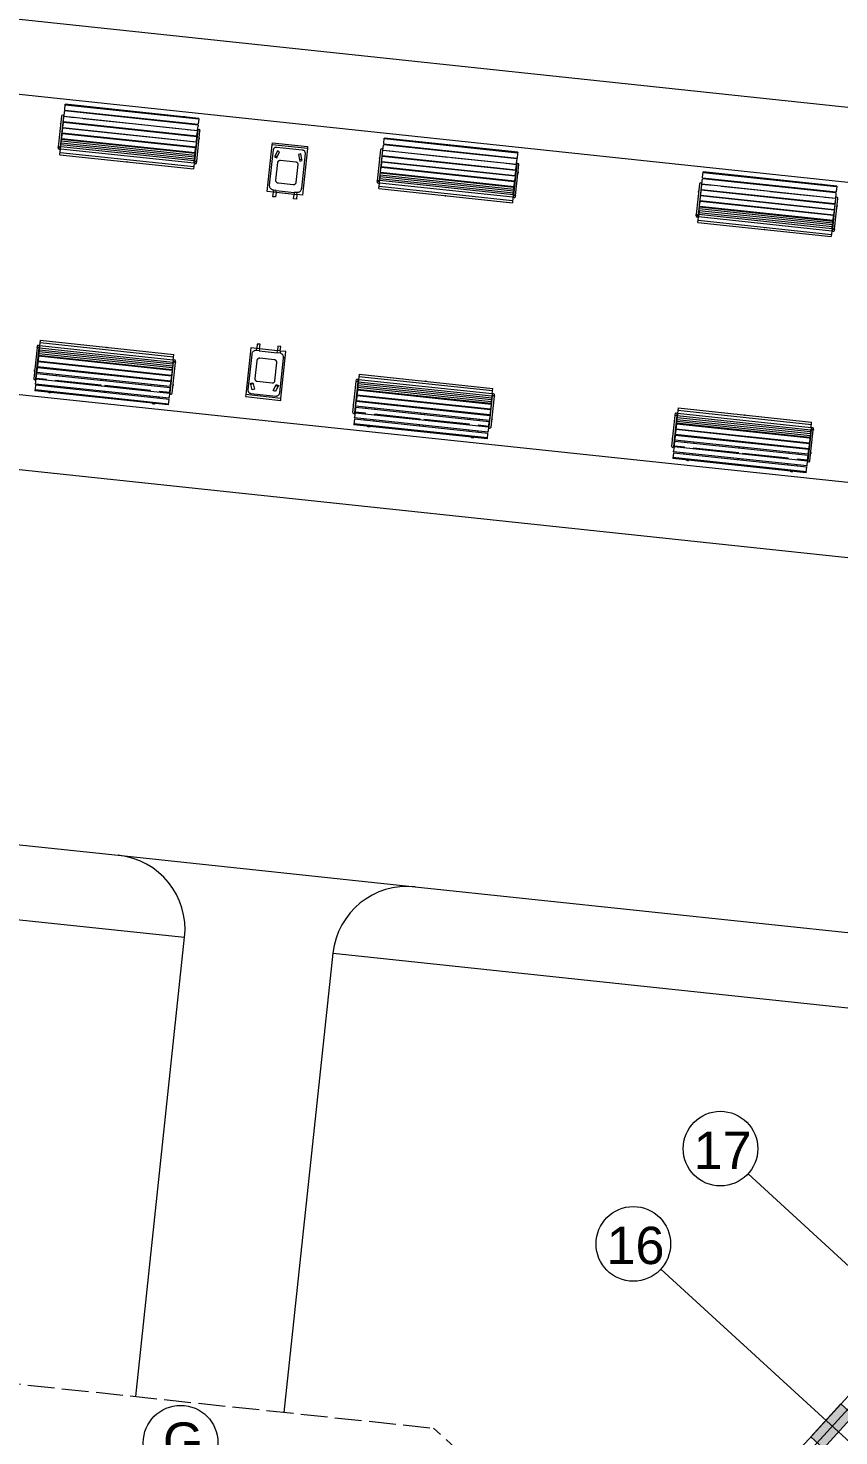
# Model space of a CAD drawing. Header units: metres. Extents: x 750 to 3116, y -341 to 1465.
# Drawn here: x 1608.08 to 1618.94, y 736.11 to 754.97 of the extents above; entities that cross this region are included whole.
import ezdxf

# ---------------------------------------------------------------- set-up
doc = ezdxf.new("R2010")
doc.units = ezdxf.units.M
doc.linetypes.add('ACAD_ISO02W100', pattern=[15, 12, -3])
for name, color, linetype, lineweight in [('Centre Line', 7, 'Continuous', 13), ('Column', 50, 'Continuous', 20), ('Cycle road', 254, 'Continuous', 20), ('Footpath', 32, 'Continuous', 18), ('Hatch', 251, 'Continuous', 5), ('Hidden line', 251, 'Continuous', 5), ('street fur', 33, 'Continuous', 15), ('Wall ext', 20, 'Continuous', 18)]:
    doc.layers.add(name, color=color, linetype=linetype, lineweight=lineweight)
doc.layers.add('Text', color=7, linetype='Continuous')
doc.styles.get("Standard").update_dxf_attribs({"font": 'arial.ttf'})

# ---------------------------------------------------------------- blocks, each defined once
blk = doc.blocks.new('Dustbin')
at = {"layer": 'street fur'}
for p, q in [((29865500, 12208874), (29865538, 12208874)), ((29865780, 12208874), (29865817, 12208874)), ((29865780, 12208846), (29865817, 12208846)), ((29865817, 12208846), (29865817, 12208873)), ((29865425, 12208243), (29865899, 12208243)), ((29865482, 12208396), (29865512, 12208407)), ((29865815, 12208396), (29865846, 12208385))]:
    blk.add_line(p, q, dxfattribs=at)
for points in [[(29865500, 12208873), (29865500, 12208874), (29865500, 12208934), (29865538, 12208934), (29865538, 12208874), (29865538, 12208873), (29865780, 12208873), (29865780, 12208874), (29865780, 12208934), (29865817, 12208934), (29865817, 12208874), (29865817, 12208873), (29865899, 12208873), (29865899, 12208243), (29865899, 12208216), (29865425, 12208216), (29865425, 12208243), (29865425, 12208873), (29865500, 12208873), (29865500, 12208846), (29865538, 12208846)], [(29865817, 12208846), (29865825, 12208846), (29865833, 12208844), (29865840, 12208842), (29865847, 12208838), (29865853, 12208834), (29865859, 12208829), (29865864, 12208823), (29865869, 12208817), (29865872, 12208810), (29865874, 12208803), (29865876, 12208795), (29865876, 12208787), (29865876, 12208311), (29865876, 12208305), (29865875, 12208299), (29865873, 12208294), (29865871, 12208289), (29865867, 12208284), (29865864, 12208280), (29865859, 12208276), (29865855, 12208273), (29865850, 12208270), (29865844, 12208269), (29865839, 12208268), (29865833, 12208267), (29865495, 12208267), (29865489, 12208268), (29865483, 12208269), (29865477, 12208271), (29865472, 12208273), (29865467, 12208277), (29865462, 12208281), (29865458, 12208285), (29865455, 12208290), (29865452, 12208295), (29865450, 12208301), (29865449, 12208307), (29865449, 12208313), (29865449, 12208781), (29865449, 12208796), (29865449, 12208796), (29865448, 12208788), (29865449, 12208781)], [(29865449, 12208796), (29865450, 12208804), (29865453, 12208811), (29865456, 12208818), (29865461, 12208824), (29865466, 12208830), (29865472, 12208835), (29865478, 12208839), (29865485, 12208843), (29865493, 12208845), (29865500, 12208846)]]:
    blk.add_lwpolyline(points, dxfattribs=at)
for points in [[(29865538, 12208846), (29865538, 12208873), (29865780, 12208873), (29865780, 12208846)], [(29865769, 12208437), (29865765, 12208437), (29865562, 12208437), (29865558, 12208437), (29865554, 12208438), (29865550, 12208439), (29865546, 12208441), (29865543, 12208443), (29865540, 12208446), (29865537, 12208449), (29865535, 12208453), (29865533, 12208456), (29865531, 12208460), (29865531, 12208465), (29865530, 12208469), (29865530, 12208713), (29865531, 12208718), (29865531, 12208722), (29865533, 12208726), (29865535, 12208730), (29865537, 12208734), (29865540, 12208737), (29865543, 12208740), (29865547, 12208743), (29865551, 12208745), (29865555, 12208746), (29865560, 12208747), (29865564, 12208747), (29865763, 12208747), (29865768, 12208747), (29865773, 12208746), (29865777, 12208744), (29865781, 12208742), (29865785, 12208740), (29865789, 12208737), (29865792, 12208733), (29865794, 12208729), (29865796, 12208725), (29865798, 12208721), (29865799, 12208716), (29865799, 12208711), (29865799, 12208471), (29865799, 12208467), (29865798, 12208462), (29865797, 12208458), (29865795, 12208454), (29865792, 12208450), (29865789, 12208447), (29865786, 12208444), (29865782, 12208441), (29865778, 12208439), (29865774, 12208438)], [(29865507, 12208423), (29865476, 12208412), (29865482, 12208396), (29865506, 12208326), (29865537, 12208337), (29865512, 12208407)], [(29865852, 12208401), (29865821, 12208412), (29865815, 12208396), (29865790, 12208327), (29865820, 12208315), (29865846, 12208385)]]:
    blk.add_lwpolyline(points, close=True, dxfattribs=at)

msp = doc.modelspace()

# ---------------------------------------------------------------- hatches: boundary and pattern name
at = {"layer": 'Hatch', "transparency": 33554687}
h = msp.add_hatch(color=256, dxfattribs=at)
h.dxf.hatch_style = 1
h.paths.add_polyline_path([(1646.175, 711.875), (1646.005, 712.031), (1645.846, 711.857), (1645.755, 711.758), (1645.6, 711.588), (1645.769, 711.433)])
h.paths.add_polyline_path([(1649.318, 715.307), (1649.149, 715.463), (1648.743, 715.02), (1648.913, 714.865)])
h.paths.add_polyline_path([(1652.587, 718.876), (1652.417, 719.031), (1652.384, 718.994), (1652.292, 718.895), (1652.012, 718.589), (1652.182, 718.433)])
h.paths.add_polyline_path([(1655.856, 722.444), (1655.686, 722.6), (1655.281, 722.157), (1655.45, 722.002)])
h.paths.add_polyline_path([(1659.124, 726.013), (1658.955, 726.168), (1658.549, 725.726), (1658.719, 725.571)])
h.paths.add_polyline_path([(1661.826, 729.85), (1661.67, 729.681), (1662.113, 729.275), (1662.268, 729.445)])
h.paths.add_polyline_path([(1657.785, 733.552), (1657.629, 733.382), (1658.072, 732.977), (1658.227, 733.147)])
h.paths.add_polyline_path([(1654.516, 729.983), (1654.361, 729.814), (1654.471, 729.712), (1654.803, 729.408), (1654.958, 729.578)])
h.paths.add_polyline_path([(1652.746, 731.604), (1652.591, 731.435), (1653.033, 731.029), (1653.189, 731.199)])
h.paths.add_polyline_path([(1651.542, 726.396), (1651.372, 726.551), (1650.967, 726.109), (1651.137, 725.953)])
h.paths.add_polyline_path([(1650.045, 727.767), (1649.875, 727.922), (1649.47, 727.48), (1649.64, 727.325)])
h.paths.add_polyline_path([(1647.979, 722.846), (1647.823, 722.677), (1647.934, 722.575), (1648.266, 722.271), (1648.421, 722.441)])
h.paths.add_polyline_path([(1646.541, 724.163), (1646.209, 724.467), (1646.053, 724.298), (1646.496, 723.892), (1646.651, 724.062)])
h.paths.add_polyline_path([(1645.004, 719.259), (1644.835, 719.414), (1644.43, 718.972), (1644.599, 718.816)])
h.paths.add_polyline_path([(1643.632, 720.766), (1643.463, 720.922), (1643.058, 720.479), (1643.227, 720.324)])
h.paths.add_polyline_path([(1641.441, 715.709), (1641.286, 715.54), (1641.728, 715.134), (1641.884, 715.304)])
h.paths.add_polyline_path([(1640.114, 716.925), (1639.944, 717.08), (1639.539, 716.638), (1639.709, 716.482)])
h.paths.add_polyline_path([(1636.735, 713.458), (1636.403, 713.762), (1636.247, 713.592), (1636.69, 713.187), (1636.845, 713.356)])
h.paths.add_polyline_path([(1631.152, 719.073), (1630.982, 719.229), (1630.577, 718.786), (1630.746, 718.631)])
h.paths.add_polyline_path([(1634.17, 722.369), (1634.001, 722.524), (1633.595, 722.082), (1633.765, 721.927)])
h.paths.add_polyline_path([(1637.689, 726.21), (1637.519, 726.366), (1637.114, 725.923), (1637.284, 725.768)])
h.paths.add_polyline_path([(1640.833, 729.643), (1640.663, 729.798), (1640.258, 729.355), (1640.427, 729.2), (1640.461, 729.237), (1640.552, 729.337)])
h.paths.add_polyline_path([(1644.101, 733.211), (1643.932, 733.366), (1643.527, 732.924), (1643.696, 732.769)])
h.paths.add_polyline_path([(1646.999, 736.374), (1647.09, 736.474), (1647.245, 736.643), (1647.076, 736.799), (1646.67, 736.356), (1646.84, 736.201)])
h.paths.add_polyline_path([(1636.008, 733.811), (1635.839, 733.966), (1635.433, 733.524), (1635.603, 733.368)])
h.paths.add_polyline_path([(1631.525, 737.918), (1631.369, 737.748), (1631.48, 737.647), (1631.812, 737.343), (1631.967, 737.512)])
h.paths.add_polyline_path([(1628.676, 734.467), (1628.506, 734.622), (1628.101, 734.179), (1628.27, 734.024)])
h.paths.add_polyline_path([(1632.989, 730.515), (1632.82, 730.67), (1632.415, 730.228), (1632.584, 730.073)])
h.paths.add_polyline_path([(1629.471, 726.674), (1629.301, 726.829), (1628.896, 726.387), (1629.066, 726.231)])
h.paths.add_polyline_path([(1624.987, 730.78), (1624.832, 730.611), (1625.274, 730.206), (1625.43, 730.375)])
h.paths.add_polyline_path([(1626.327, 723.242), (1626.157, 723.397), (1626.124, 723.36), (1626.032, 723.261), (1625.752, 722.955), (1625.922, 722.799)])
h.paths.add_polyline_path([(1621.719, 727.212), (1621.563, 727.042), (1621.674, 726.941), (1622.006, 726.637), (1622.161, 726.807)])
h.paths.add_polyline_path([(1619.949, 728.833), (1619.794, 728.663), (1620.236, 728.258), (1620.391, 728.428), (1620.281, 728.529)])
h.paths.add_polyline_path([(1623.218, 732.402), (1623.062, 732.232), (1623.505, 731.827), (1623.66, 731.996)])
h.paths.add_polyline_path([(1626.486, 735.97), (1626.331, 735.8), (1626.773, 735.395), (1626.929, 735.565)])
h.paths.add_polyline_path([(1622.117, 739.972), (1621.962, 739.803), (1622.404, 739.397), (1622.56, 739.567)])
h.paths.add_polyline_path([(1619.143, 736.385), (1618.973, 736.54), (1618.568, 736.098), (1618.738, 735.942)])
h.paths.add_polyline_path([(1615.874, 732.816), (1615.705, 732.971), (1615.299, 732.529), (1615.469, 732.374)])
h.paths.add_polyline_path([(1612.731, 729.384), (1612.561, 729.539), (1612.156, 729.097), (1612.325, 728.942)])
h.paths.add_polyline_path([(1617.373, 725.132), (1617.203, 725.287), (1616.798, 724.845), (1616.967, 724.69)])
h.paths.add_polyline_path([(1618.745, 723.624), (1618.575, 723.78), (1618.17, 723.337), (1618.339, 723.182)])
h.paths.add_polyline_path([(1623.058, 719.673), (1622.889, 719.828), (1622.483, 719.386), (1622.653, 719.231)])
h.paths.add_polyline_path([(1619.915, 716.241), (1619.745, 716.396), (1619.34, 715.954), (1619.509, 715.799)])
h.paths.add_polyline_path([(1615.181, 720.075), (1615.026, 719.905), (1615.468, 719.5), (1615.624, 719.67)])
h.paths.add_polyline_path([(1613.411, 721.696), (1613.256, 721.526), (1613.699, 721.121), (1613.854, 721.291)])
h.paths.add_polyline_path([(1609.042, 725.698), (1608.887, 725.528), (1609.329, 725.123), (1609.485, 725.293)])
h.paths.add_polyline_path([(1610.143, 718.127), (1609.987, 717.958), (1610.43, 717.553), (1610.585, 717.722)])
h.paths.add_polyline_path([(1607.566, 714.426), (1607.397, 714.582), (1606.992, 714.139), (1607.161, 713.984)])
h.paths.add_polyline_path([(1602.924, 718.678), (1602.755, 718.834), (1602.35, 718.391), (1602.519, 718.236)])
h.paths.add_polyline_path([(1604.823, 730.065), (1604.653, 730.22), (1604.495, 730.047), (1604.403, 729.947), (1604.248, 729.778), (1604.418, 729.622)])
h.paths.add_polyline_path([(1607.842, 733.36), (1607.672, 733.516), (1607.267, 733.073), (1607.436, 732.918)])
h.paths.add_polyline_path([(1603.528, 737.312), (1603.358, 737.467), (1602.953, 737.025), (1603.123, 736.869)])
h.paths.add_polyline_path([(1600.09, 733.899), (1599.934, 733.729), (1600.377, 733.324), (1600.532, 733.493)])
h.paths.add_polyline_path([(1602.031, 738.683), (1601.861, 738.838), (1601.456, 738.396), (1601.626, 738.24)])
h.paths.add_polyline_path([(1596.087, 744.127), (1595.918, 744.282), (1595.513, 743.84), (1595.682, 743.685)])
h.paths.add_polyline_path([(1592.944, 740.695), (1592.774, 740.85), (1592.369, 740.408), (1592.538, 740.252)])
h.paths.add_polyline_path([(1598.32, 735.52), (1598.164, 735.35), (1598.607, 734.945), (1598.762, 735.114)])
h.paths.add_polyline_path([(1595.619, 731.682), (1595.449, 731.838), (1595.044, 731.395), (1595.213, 731.24)])
h.paths.add_polyline_path([(1589.675, 737.126), (1589.505, 737.282), (1589.1, 736.839), (1589.27, 736.684)])
h.paths.add_polyline_path([(1586.406, 733.558), (1586.237, 733.713), (1585.831, 733.271), (1586.001, 733.115)])
h.paths.add_polyline_path([(1592.225, 727.977), (1591.782, 728.383), (1591.627, 728.213), (1592.07, 727.808)])
h.paths.add_polyline_path([(1593.995, 726.356), (1593.552, 726.761), (1593.397, 726.592), (1593.839, 726.187)])
h.paths.add_polyline_path([(1596.821, 730.33), (1596.666, 730.16), (1597.108, 729.755), (1597.263, 729.925)])
h.paths.add_polyline_path([(1601.304, 726.223), (1601.135, 726.379), (1600.729, 725.936), (1600.899, 725.781)])
h.paths.add_polyline_path([(1598.161, 722.791), (1597.991, 722.947), (1597.586, 722.504), (1597.755, 722.349)])
h.paths.add_polyline_path([(1594.892, 719.223), (1594.722, 719.378), (1594.317, 718.936), (1594.487, 718.78)])
h.paths.add_polyline_path([(1590.578, 723.174), (1590.408, 723.329), (1590.003, 722.887), (1590.173, 722.732)])
h.paths.add_polyline_path([(1589.081, 724.545), (1588.912, 724.701), (1588.506, 724.258), (1588.676, 724.103)])
h.paths.add_polyline_path([(1583.138, 729.989), (1582.968, 730.145), (1582.563, 729.702), (1582.732, 729.547)])
h.paths.add_polyline_path([(1579.869, 726.421), (1579.699, 726.576), (1579.294, 726.134), (1579.464, 725.978)])
h.paths.add_polyline_path([(1585.245, 721.245), (1585.09, 721.076), (1585.532, 720.671), (1585.687, 720.84)])
h.paths.add_polyline_path([(1587.015, 719.624), (1586.859, 719.455), (1587.302, 719.05), (1587.457, 719.219)])
h.paths.add_polyline_path([(1582.669, 717.545), (1582.499, 717.7), (1582.094, 717.257), (1582.263, 717.102)])
h.paths.add_polyline_path([(1576.725, 722.989), (1576.556, 723.144), (1576.15, 722.702), (1576.32, 722.546)])
h.paths.add_polyline_path([(1591.748, 715.791), (1591.579, 715.946), (1591.42, 715.773), (1591.329, 715.673), (1591.173, 715.503), (1591.343, 715.348)])
h.paths.add_polyline_path([(1561.743, 717.756), (1561.574, 717.911), (1561.169, 717.468), (1561.339, 717.313)])
h.paths.add_polyline_path([(1566.286, 722.728), (1566.116, 722.883), (1565.712, 722.44), (1565.882, 722.285)])
h.paths.add_polyline_path([(1570.833, 727.704), (1570.663, 727.859), (1570.258, 727.416), (1570.428, 727.261)])
h.paths.add_polyline_path([(1575.254, 732.543), (1574.811, 732.948), (1574.656, 732.778), (1575.099, 732.373)])
h.paths.add_polyline_path([(1579.283, 737.842), (1579.128, 737.673), (1579.571, 737.268), (1579.726, 737.438)])
h.paths.add_polyline_path([(1568.934, 738.568), (1568.764, 738.723), (1568.36, 738.281), (1568.529, 738.125)])
h.paths.add_polyline_path([(1564.388, 733.593), (1564.218, 733.748), (1563.813, 733.305), (1563.983, 733.15)])
h.paths.add_polyline_path([(1559.841, 728.617), (1559.672, 728.772), (1559.267, 728.329), (1559.437, 728.174)])
h.paths.add_polyline_path([(1557.524, 726.081), (1557.211, 726.368), (1557.211, 726.368), (1557.196, 726.381), (1557.081, 726.486), (1556.926, 726.316), (1557.369, 725.911)])
h.paths.add_polyline_path([(1555.295, 723.641), (1555.125, 723.796), (1554.721, 723.353), (1554.89, 723.198)])
h.paths.add_polyline_path([(1552.096, 731.041), (1551.941, 730.871), (1551.941, 730.871), (1552.384, 730.466), (1552.539, 730.636)])
h.paths.add_polyline_path([(1554.583, 733.422), (1554.413, 733.577), (1554.008, 733.134), (1554.178, 732.979)])
h.paths.add_polyline_path([(1559.129, 738.397), (1558.959, 738.553), (1558.555, 738.11), (1558.724, 737.954)])
h.paths.add_polyline_path([(1563.675, 743.373), (1563.506, 743.528), (1563.101, 743.085), (1563.271, 742.93)])
h.paths.add_polyline_path([(1567.853, 748.286), (1567.698, 748.116), (1568.141, 747.712), (1568.296, 747.882)])

# ---------------------------------------------------------------- linework, layer by layer
at = {"layer": 'Centre Line', "color": 30, "true_color": 0xf26722}
for p, q in [((1627.497, 745.675), (1600.408, 716.101)), ((1649.228, 710.767), (1617.727, 739.621)), ((1648.059, 709.491), (1616.559, 738.345))]:
    msp.add_line(p, q, dxfattribs=at)
for centre in [(1617.358, 739.959), (1616.19, 738.683), (1610.121, 736.019)]:
    msp.add_circle(centre, 0.5, dxfattribs=at)
at = {"layer": 'Column'}
msp.add_lwpolyline([(1618.568, 736.098), (1618.973, 736.54), (1619.143, 736.385), (1618.738, 735.942), (1618.568, 736.098)], dxfattribs=at)
at = {"layer": 'Cycle road', "lineweight": 18}
for p, q in [((1604.81, 755.427), (1631.457, 752.599)), ((1604.177, 749.46), (1630.824, 746.633)), ((1594.39, 745.47), (1609.286, 743.89)), ((1613.264, 743.468), (1637.16, 740.932))]:
    msp.add_line(p, q, dxfattribs=at)
at = {"layer": 'Cycle road'}
for p, q in [((1609.522, 736.637), (1610.175, 742.79)), ((1611.511, 736.426), (1612.164, 742.579))]:
    msp.add_line(p, q, dxfattribs=at)
at = {"layer": 'Cycle road', "lineweight": 18}
for centre, start, end in [((1609.18, 742.895), 353.9431, 83.9431), ((1613.158, 742.473), 83.9431, 173.9431)]:
    msp.add_arc(centre, 1, start, end, dxfattribs=at)
at = {"layer": 'Footpath'}
for p, q in [((1603.71, 754.538), (1632.346, 751.499)), ((1603.288, 750.56), (1631.924, 747.521)), ((1593.05, 744.607), (1610.175, 742.79)), ((1612.164, 742.579), (1638.049, 739.832))]:
    msp.add_line(p, q, dxfattribs=at)
at = {"layer": 'Hidden line'}
msp.add_line((1609.286, 743.89), (1613.264, 743.468), dxfattribs=at)
at = {"layer": 'Hidden line', "linetype": 'ACAD_ISO02W100', "ltscale": 0.03}
for p in [(1606.7, 736.937), (1616.322, 733.645)]:
    msp.add_line(p, (1613.511, 736.214), dxfattribs=at)
at = {"layer": 'street fur'}
for p, q in [((1608.558, 753.791), (1608.564, 753.848)), ((1608.564, 753.848), (1608.565, 753.854)), ((1608.565, 753.861), (1608.565, 753.854)), ((1610.355, 753.671), (1608.565, 753.861)), ((1608.567, 753.878), (1608.575, 753.952)), ((1608.567, 753.874), (1608.567, 753.878)), ((1608.567, 753.874), (1610.357, 753.684)), ((1610.364, 753.75), (1608.574, 753.94)), ((1610.365, 753.762), (1608.575, 753.952)), ((1608.706, 753.859), (1608.704, 753.847)), ((1608.824, 753.834), (1608.825, 753.846)), ((1608.525, 753.793), (1608.481, 753.38)), ((1608.511, 753.377), (1608.555, 753.79)), ((1608.542, 753.643), (1608.549, 753.705)), ((1608.545, 753.668), (1608.542, 753.668)), ((1608.542, 753.638), (1608.542, 753.643)), ((1608.542, 753.638), (1610.332, 753.449)), ((1608.545, 753.703), (1608.548, 753.702)), ((1610.339, 753.516), (1608.549, 753.705)), ((1608.55, 753.718), (1608.557, 753.785)), ((1608.55, 753.718), (1610.34, 753.528)), ((1608.696, 753.77), (1608.557, 753.785)), ((1608.558, 753.791), (1610.348, 753.601)), ((1608.689, 753.703), (1608.688, 753.691)), ((1608.697, 753.777), (1608.696, 753.77)), ((1608.807, 753.678), (1608.809, 753.69)), ((1608.816, 753.757), (1608.816, 753.764)), ((1609.427, 753.692), (1608.816, 753.757)), ((1609.428, 753.699), (1609.427, 753.692)), ((1609.437, 753.781), (1609.435, 753.769)), ((1609.477, 753.687), (1609.478, 753.694)), ((1610.089, 753.622), (1609.477, 753.687)), ((1609.485, 753.764), (1609.486, 753.776)), ((1610.098, 753.711), (1610.097, 753.699)), ((1610.216, 753.686), (1610.217, 753.699)), ((1610.348, 753.605), (1610.354, 753.658)), ((1610.355, 753.671), (1610.354, 753.665)), ((1610.354, 753.665), (1610.354, 753.658)), ((1610.364, 753.75), (1610.357, 753.689)), ((1610.357, 753.689), (1610.357, 753.684)), ((1610.365, 753.762), (1610.364, 753.75)), ((1608.52, 753.438), (1608.522, 753.455)), ((1608.522, 753.455), (1608.523, 753.462)), ((1610.312, 753.265), (1608.522, 753.455)), ((1608.523, 753.462), (1608.525, 753.48)), ((1610.315, 753.29), (1608.525, 753.48)), ((1608.526, 753.492), (1608.527, 753.498)), ((1608.526, 753.492), (1608.526, 753.49)), ((1610.316, 753.3), (1608.526, 753.49)), ((1608.527, 753.498), (1608.533, 753.556)), ((1610.323, 753.366), (1608.533, 753.556)), ((1608.534, 753.566), (1608.541, 753.631)), ((1608.534, 753.566), (1608.534, 753.564)), ((1610.324, 753.374), (1608.534, 753.564)), ((1610.331, 753.441), (1608.541, 753.631)), ((1608.664, 753.465), (1608.665, 753.475)), ((1608.673, 753.55), (1608.672, 753.542)), ((1608.681, 753.624), (1608.68, 753.616)), ((1608.784, 753.463), (1608.783, 753.452)), ((1608.791, 753.529), (1608.792, 753.537)), ((1608.799, 753.603), (1608.8, 753.611)), ((1609.404, 753.472), (1609.403, 753.464)), ((1609.412, 753.546), (1609.411, 753.539)), ((1609.42, 753.625), (1609.419, 753.613)), ((1609.453, 753.459), (1609.454, 753.467)), ((1609.461, 753.533), (1609.461, 753.541)), ((1609.469, 753.608), (1609.47, 753.62)), ((1610.073, 753.476), (1610.072, 753.468)), ((1610.081, 753.555), (1610.08, 753.543)), ((1610.089, 753.629), (1610.088, 753.622)), ((1610.192, 753.456), (1610.192, 753.463)), ((1610.199, 753.53), (1610.201, 753.543)), ((1610.208, 753.609), (1610.209, 753.616)), ((1610.347, 753.595), (1610.208, 753.61)), ((1610.351, 753.6), (1610.307, 753.187)), ((1610.332, 753.453), (1610.338, 753.513)), ((1610.332, 753.453), (1610.332, 753.449)), ((1610.338, 753.478), (1610.335, 753.478)), ((1610.337, 753.184), (1610.38, 753.596)), ((1610.339, 753.516), (1610.338, 753.513)), ((1610.338, 753.513), (1610.341, 753.513)), ((1610.34, 753.532), (1610.346, 753.586)), ((1610.34, 753.532), (1610.34, 753.528)), ((1610.347, 753.592), (1610.346, 753.586)), ((1610.347, 753.595), (1610.347, 753.592)), ((1610.348, 753.605), (1610.348, 753.601)), ((1612.843, 753.425), (1612.85, 753.498)), ((1614.639, 753.296), (1612.849, 753.486)), ((1614.64, 753.309), (1612.85, 753.498)), ((1608.478, 753.374), (1608.479, 753.38)), ((1608.478, 753.374), (1608.495, 753.373)), ((1608.514, 753.377), (1608.479, 753.38)), ((1608.494, 753.349), (1608.492, 753.349)), ((1608.495, 753.373), (1608.513, 753.371)), ((1608.503, 753.275), (1608.511, 753.349)), ((1608.503, 753.275), (1610.293, 753.085)), ((1608.506, 753.305), (1610.296, 753.115)), ((1608.512, 753.355), (1608.511, 753.35)), ((1610.301, 753.16), (1608.511, 753.35)), ((1608.511, 753.349), (1608.511, 753.35)), ((1608.512, 753.364), (1608.515, 753.388)), ((1608.512, 753.355), (1608.512, 753.364)), ((1610.304, 753.191), (1608.514, 753.381)), ((1608.515, 753.388), (1608.517, 753.406)), ((1608.517, 753.406), (1608.52, 753.431)), ((1610.307, 753.216), (1608.517, 753.406)), ((1608.52, 753.431), (1608.52, 753.438)), ((1610.31, 753.241), (1608.52, 753.431)), ((1610.056, 753.317), (1610.057, 753.327)), ((1610.065, 753.402), (1610.064, 753.394)), ((1610.177, 753.315), (1610.175, 753.304)), ((1610.184, 753.381), (1610.184, 753.389)), ((1610.31, 753.248), (1610.312, 753.265)), ((1610.313, 753.272), (1610.312, 753.265)), ((1610.313, 753.272), (1610.315, 753.29)), ((1610.317, 753.308), (1610.316, 753.3)), ((1610.317, 753.308), (1610.322, 753.362)), ((1610.323, 753.366), (1610.322, 753.362)), ((1610.331, 753.441), (1610.324, 753.376)), ((1610.324, 753.376), (1610.324, 753.374)), ((1612.8, 753.339), (1612.756, 752.927)), ((1612.786, 752.923), (1612.83, 753.336)), ((1612.825, 753.264), (1612.833, 753.331)), ((1612.825, 753.264), (1614.615, 753.074)), ((1612.833, 753.338), (1612.84, 753.401)), ((1612.833, 753.338), (1614.623, 753.148)), ((1612.972, 753.316), (1612.833, 753.331)), ((1612.841, 753.408), (1612.84, 753.401)), ((1614.631, 753.218), (1612.841, 753.408)), ((1612.842, 753.42), (1612.843, 753.425)), ((1612.842, 753.42), (1614.632, 753.23)), ((1612.973, 753.323), (1612.972, 753.316)), ((1612.981, 753.405), (1612.98, 753.393)), ((1613.091, 753.303), (1613.092, 753.31)), ((1613.703, 753.239), (1613.091, 753.304)), ((1613.099, 753.38), (1613.101, 753.393)), ((1613.712, 753.328), (1613.711, 753.315)), ((1613.761, 753.31), (1613.762, 753.322)), ((1614.373, 753.258), (1614.372, 753.245)), ((1614.639, 753.296), (1614.632, 753.23)), ((1614.64, 753.309), (1614.639, 753.296)), ((1610.301, 753.159), (1610.293, 753.085)), ((1610.302, 753.174), (1610.301, 753.165)), ((1610.301, 753.165), (1610.301, 753.159)), ((1610.302, 753.174), (1610.304, 753.191)), ((1610.321, 753.179), (1610.303, 753.181)), ((1610.305, 753.198), (1610.304, 753.191)), ((1610.339, 753.183), (1610.304, 753.187)), ((1610.305, 753.198), (1610.31, 753.241)), ((1610.31, 753.248), (1610.31, 753.241)), ((1610.319, 753.155), (1610.318, 753.155)), ((1610.338, 753.178), (1610.321, 753.179)), ((1610.338, 753.178), (1610.339, 753.183)), ((1612.802, 753.044), (1612.808, 753.103)), ((1614.598, 752.913), (1612.808, 753.103)), ((1612.816, 753.177), (1612.809, 753.111)), ((1614.599, 752.921), (1612.809, 753.111)), ((1614.606, 752.987), (1612.816, 753.177)), ((1612.82, 753.214), (1612.817, 753.214)), ((1612.817, 753.185), (1612.818, 753.189)), ((1612.817, 753.185), (1614.607, 752.995)), ((1612.818, 753.189), (1612.824, 753.252)), ((1612.821, 753.249), (1612.824, 753.249)), ((1614.614, 753.062), (1612.824, 753.252)), ((1612.948, 753.096), (1612.948, 753.088)), ((1612.956, 753.17), (1612.955, 753.162)), ((1612.965, 753.249), (1612.963, 753.237)), ((1613.067, 753.075), (1613.068, 753.083)), ((1613.075, 753.15), (1613.076, 753.157)), ((1613.083, 753.224), (1613.084, 753.237)), ((1613.687, 753.092), (1613.686, 753.085)), ((1613.696, 753.172), (1613.694, 753.159)), ((1613.703, 753.245), (1613.703, 753.238)), ((1613.736, 753.08), (1613.737, 753.087)), ((1613.744, 753.154), (1613.745, 753.166)), ((1613.752, 753.233), (1613.753, 753.24)), ((1614.364, 753.169), (1613.752, 753.233)), ((1614.357, 753.102), (1614.356, 753.089)), ((1614.365, 753.175), (1614.364, 753.168)), ((1614.475, 753.077), (1614.476, 753.089)), ((1614.483, 753.156), (1614.484, 753.163)), ((1614.623, 753.141), (1614.483, 753.156)), ((1614.491, 753.233), (1614.493, 753.245)), ((1614.626, 753.146), (1614.582, 752.733)), ((1614.612, 752.73), (1614.656, 753.143)), ((1614.616, 753.079), (1614.615, 753.074)), ((1614.616, 753.079), (1614.622, 753.133)), ((1614.623, 753.141), (1614.622, 753.133)), ((1614.624, 753.151), (1614.623, 753.148)), ((1614.624, 753.151), (1614.629, 753.204)), ((1614.63, 753.211), (1614.629, 753.204)), ((1614.631, 753.218), (1614.63, 753.211)), ((1612.771, 752.925), (1612.754, 752.927)), ((1612.754, 752.921), (1612.754, 752.927)), ((1612.754, 752.921), (1612.771, 752.919)), ((1612.769, 752.895), (1612.767, 752.895)), ((1612.771, 752.925), (1612.789, 752.923)), ((1612.771, 752.919), (1612.789, 752.917)), ((1612.782, 752.852), (1612.786, 752.896)), ((1612.787, 752.901), (1612.786, 752.896)), ((1614.576, 752.706), (1612.786, 752.896)), ((1612.786, 752.896), (1612.786, 752.896)), ((1612.787, 752.901), (1612.788, 752.91)), ((1612.788, 752.91), (1612.795, 752.978)), ((1614.58, 752.738), (1612.79, 752.928)), ((1614.582, 752.762), (1612.792, 752.952)), ((1612.795, 752.978), (1612.796, 752.984)), ((1614.585, 752.788), (1612.795, 752.978)), ((1612.796, 752.984), (1612.798, 753.001)), ((1612.798, 753.009), (1612.8, 753.026)), ((1612.798, 753.001), (1612.798, 753.009)), ((1614.588, 752.811), (1612.798, 753.001)), ((1614.59, 752.836), (1612.8, 753.026)), ((1612.802, 753.038), (1612.801, 753.036)), ((1614.591, 752.846), (1612.801, 753.036)), ((1612.802, 753.038), (1612.802, 753.044)), ((1612.939, 753.011), (1612.941, 753.022)), ((1613.06, 753.009), (1613.059, 752.999)), ((1613.679, 753.018), (1613.678, 753.01)), ((1613.728, 753.005), (1613.729, 753.013)), ((1614.341, 752.948), (1614.34, 752.94)), ((1614.348, 753.022), (1614.348, 753.015)), ((1614.459, 752.928), (1614.46, 752.936)), ((1614.467, 753.002), (1614.468, 753.01)), ((1614.592, 752.854), (1614.598, 752.908)), ((1614.598, 752.913), (1614.598, 752.908)), ((1614.606, 752.982), (1614.599, 752.923)), ((1614.599, 752.923), (1614.599, 752.921)), ((1614.606, 752.987), (1614.606, 752.982)), ((1614.607, 752.999), (1614.613, 753.053)), ((1614.607, 752.999), (1614.607, 752.995)), ((1614.613, 753.024), (1614.61, 753.024)), ((1614.614, 753.059), (1614.613, 753.053)), ((1614.614, 753.062), (1614.614, 753.059)), ((1614.614, 753.059), (1614.617, 753.059)), ((1617.076, 752.886), (1617.032, 752.473)), ((1617.062, 752.47), (1617.106, 752.882)), ((1617.109, 752.884), (1617.116, 752.954)), ((1617.109, 752.884), (1618.899, 752.694)), ((1618.906, 752.764), (1617.116, 752.954)), ((1617.117, 752.966), (1617.118, 752.971)), ((1617.117, 752.966), (1618.907, 752.776)), ((1617.118, 752.971), (1617.126, 753.045)), ((1618.914, 752.843), (1617.124, 753.033)), ((1618.916, 752.855), (1617.126, 753.045)), ((1617.257, 752.952), (1617.255, 752.939)), ((1617.375, 752.927), (1617.376, 752.939)), ((1612.778, 752.821), (1612.782, 752.852)), ((1612.778, 752.821), (1614.568, 752.631)), ((1612.782, 752.852), (1614.572, 752.662)), ((1614.332, 752.863), (1614.333, 752.874)), ((1614.452, 752.861), (1614.451, 752.851)), ((1614.576, 752.706), (1614.568, 752.631)), ((1614.577, 752.711), (1614.576, 752.706)), ((1614.58, 752.738), (1614.577, 752.711)), ((1614.614, 752.73), (1614.579, 752.734)), ((1614.613, 752.724), (1614.579, 752.728)), ((1614.58, 752.745), (1614.585, 752.788)), ((1614.58, 752.745), (1614.58, 752.738)), ((1614.588, 752.811), (1614.585, 752.788)), ((1614.588, 752.819), (1614.59, 752.836)), ((1614.588, 752.819), (1614.588, 752.811)), ((1614.592, 752.854), (1614.591, 752.848)), ((1614.591, 752.848), (1614.591, 752.846)), ((1614.595, 752.702), (1614.593, 752.702)), ((1614.613, 752.724), (1614.614, 752.73)), ((1617.085, 752.659), (1617.091, 752.719)), ((1617.091, 752.719), (1617.092, 752.724)), ((1618.882, 752.534), (1617.092, 752.724)), ((1617.093, 752.736), (1617.099, 752.79)), ((1617.096, 752.76), (1617.093, 752.761)), ((1617.093, 752.731), (1617.093, 752.736)), ((1617.093, 752.731), (1618.882, 752.541)), ((1617.096, 752.795), (1617.099, 752.795)), ((1617.1, 752.798), (1617.099, 752.796)), ((1617.099, 752.79), (1617.099, 752.796)), ((1618.89, 752.608), (1617.1, 752.798)), ((1617.101, 752.81), (1617.107, 752.869)), ((1617.101, 752.81), (1618.891, 752.62)), ((1617.107, 752.869), (1617.108, 752.875)), ((1617.108, 752.877), (1617.108, 752.875)), ((1617.247, 752.863), (1617.108, 752.877)), ((1617.232, 752.716), (1617.231, 752.709)), ((1617.24, 752.796), (1617.239, 752.783)), ((1617.248, 752.869), (1617.247, 752.862)), ((1617.35, 752.696), (1617.351, 752.704)), ((1617.358, 752.771), (1617.359, 752.783)), ((1617.367, 752.85), (1617.367, 752.857)), ((1617.978, 752.785), (1617.367, 752.85)), ((1617.971, 752.718), (1617.97, 752.706)), ((1617.979, 752.792), (1617.978, 752.785)), ((1617.988, 752.874), (1617.986, 752.862)), ((1618.019, 752.701), (1618.021, 752.713)), ((1618.028, 752.78), (1618.029, 752.786)), ((1618.639, 752.715), (1618.028, 752.78)), ((1618.036, 752.856), (1618.037, 752.869)), ((1618.64, 752.722), (1618.639, 752.715)), ((1618.649, 752.804), (1618.648, 752.792)), ((1618.759, 752.702), (1618.759, 752.709)), ((1618.898, 752.687), (1618.759, 752.702)), ((1618.767, 752.779), (1618.768, 752.791)), ((1618.902, 752.692), (1618.858, 752.28)), ((1618.905, 752.75), (1618.899, 752.694)), ((1618.906, 752.764), (1618.905, 752.757)), ((1618.905, 752.757), (1618.905, 752.75)), ((1618.916, 752.855), (1618.907, 752.776)), ((1617.071, 752.524), (1617.062, 752.443)), ((1617.071, 752.53), (1617.074, 752.555)), ((1617.071, 752.524), (1617.071, 752.53)), ((1618.86, 752.334), (1617.071, 752.524)), ((1618.863, 752.358), (1617.073, 752.548)), ((1617.074, 752.555), (1617.076, 752.572)), ((1618.866, 752.382), (1617.076, 752.572)), ((1617.077, 752.585), (1617.078, 752.59)), ((1617.077, 752.585), (1617.077, 752.583)), ((1618.867, 752.393), (1617.077, 752.583)), ((1617.078, 752.59), (1617.084, 752.649)), ((1618.874, 752.459), (1617.084, 752.649)), ((1617.085, 752.659), (1617.085, 752.657)), ((1618.875, 752.467), (1617.085, 752.657)), ((1617.215, 752.558), (1617.216, 752.568)), ((1617.224, 752.642), (1617.223, 752.634)), ((1617.335, 752.555), (1617.334, 752.545)), ((1617.342, 752.622), (1617.343, 752.63)), ((1617.955, 752.565), (1617.954, 752.557)), ((1617.963, 752.639), (1617.962, 752.631)), ((1618.004, 752.552), (1618.004, 752.559)), ((1618.012, 752.626), (1618.012, 752.634)), ((1618.624, 752.569), (1618.623, 752.561)), ((1618.632, 752.648), (1618.631, 752.636)), ((1618.742, 752.548), (1618.743, 752.556)), ((1618.75, 752.623), (1618.752, 752.635)), ((1618.881, 752.529), (1618.875, 752.469)), ((1618.882, 752.534), (1618.881, 752.529)), ((1618.889, 752.606), (1618.882, 752.541)), ((1618.889, 752.57), (1618.886, 752.571)), ((1618.888, 752.276), (1618.931, 752.689)), ((1618.89, 752.608), (1618.889, 752.606)), ((1618.889, 752.606), (1618.892, 752.605)), ((1618.898, 752.685), (1618.891, 752.62)), ((1618.898, 752.687), (1618.898, 752.685)), ((1617.029, 752.467), (1617.03, 752.473)), ((1617.029, 752.467), (1617.046, 752.465)), ((1617.047, 752.471), (1617.03, 752.473)), ((1617.045, 752.441), (1617.043, 752.442)), ((1617.046, 752.465), (1617.064, 752.463)), ((1617.047, 752.471), (1617.065, 752.469)), ((1617.054, 752.368), (1617.057, 752.398)), ((1617.054, 752.368), (1618.844, 752.178)), ((1617.057, 752.398), (1617.062, 752.442)), ((1617.057, 752.398), (1618.847, 752.208)), ((1618.852, 752.253), (1617.062, 752.443)), ((1617.062, 752.442), (1617.062, 752.443)), ((1618.855, 752.284), (1617.065, 752.474)), ((1618.858, 752.308), (1617.068, 752.498)), ((1618.607, 752.41), (1618.608, 752.42)), ((1618.616, 752.495), (1618.615, 752.487)), ((1618.727, 752.407), (1618.726, 752.397)), ((1618.735, 752.474), (1618.735, 752.482)), ((1618.856, 752.291), (1618.86, 752.334)), ((1618.864, 752.365), (1618.86, 752.334)), ((1618.864, 752.365), (1618.866, 752.382)), ((1618.868, 752.4), (1618.867, 752.395)), ((1618.867, 752.395), (1618.867, 752.393)), ((1618.868, 752.4), (1618.874, 752.459)), ((1618.875, 752.469), (1618.875, 752.467)), ((1618.852, 752.252), (1618.844, 752.178)), ((1618.855, 752.284), (1618.852, 752.258)), ((1618.852, 752.258), (1618.852, 752.253)), ((1618.852, 752.253), (1618.852, 752.252)), ((1618.889, 752.27), (1618.854, 752.274)), ((1618.856, 752.291), (1618.855, 752.284)), ((1618.873, 752.278), (1618.855, 752.28)), ((1618.87, 752.248), (1618.869, 752.248)), ((1618.873, 752.278), (1618.89, 752.276)), ((1618.889, 752.27), (1618.89, 752.276)), ((1608.196, 750.69), (1608.152, 750.278)), ((1608.182, 750.275), (1608.225, 750.687)), ((1608.194, 750.697), (1608.229, 750.693)), ((1608.194, 750.697), (1608.194, 750.691)), ((1608.228, 750.687), (1608.194, 750.691)), ((1608.215, 750.719), (1608.213, 750.719)), ((1608.222, 750.626), (1608.218, 750.584)), ((1608.223, 750.633), (1608.222, 750.626)), ((1608.231, 750.714), (1608.223, 750.633)), ((1610.013, 750.443), (1608.223, 750.633)), ((1610.015, 750.468), (1608.225, 750.658)), ((1610.018, 750.493), (1608.228, 750.683)), ((1608.239, 750.789), (1608.231, 750.714)), ((1610.021, 750.524), (1608.231, 750.714)), ((1608.231, 750.714), (1608.231, 750.714)), ((1608.236, 750.758), (1610.026, 750.568)), ((1608.239, 750.789), (1610.029, 750.599)), ((1608.209, 750.499), (1608.201, 750.433)), ((1609.991, 750.243), (1608.201, 750.433)), ((1608.21, 750.512), (1608.209, 750.507)), ((1609.999, 750.317), (1608.209, 750.507)), ((1609.998, 750.309), (1608.209, 750.499)), ((1608.216, 750.574), (1608.21, 750.512)), ((1610.006, 750.384), (1608.216, 750.574)), ((1610.007, 750.394), (1608.218, 750.584)), ((1610.01, 750.419), (1608.22, 750.609)), ((1608.348, 750.485), (1608.349, 750.493)), ((1608.357, 750.569), (1608.356, 750.559)), ((1608.468, 750.48), (1608.467, 750.472)), ((1608.475, 750.546), (1608.476, 750.557)), ((1610.021, 750.496), (1609.978, 750.084)), ((1610.007, 750.081), (1610.051, 750.493)), ((1610.017, 750.485), (1610.01, 750.419)), ((1610.017, 750.485), (1610.018, 750.493)), ((1610.021, 750.519), (1610.018, 750.493)), ((1610.053, 750.493), (1610.018, 750.497)), ((1610.054, 750.499), (1610.019, 750.503)), ((1610.021, 750.524), (1610.029, 750.599)), ((1610.021, 750.524), (1610.021, 750.524)), ((1610.021, 750.519), (1610.021, 750.524)), ((1610.04, 750.525), (1610.039, 750.525)), ((1610.054, 750.499), (1610.053, 750.493)), ((1608.177, 750.202), (1608.184, 750.272)), ((1608.184, 750.272), (1609.974, 750.082)), ((1608.185, 750.279), (1608.192, 750.346)), ((1608.324, 750.264), (1608.185, 750.279)), ((1608.191, 750.362), (1608.194, 750.361)), ((1608.192, 750.346), (1609.982, 750.156)), ((1608.2, 750.421), (1608.194, 750.367)), ((1608.194, 750.367), (1608.194, 750.361)), ((1608.194, 750.358), (1608.194, 750.361)), ((1609.983, 750.168), (1608.194, 750.358)), ((1608.198, 750.396), (1608.195, 750.396)), ((1608.201, 750.425), (1608.2, 750.421)), ((1608.201, 750.425), (1609.991, 750.235)), ((1608.324, 750.258), (1608.324, 750.265)), ((1608.331, 750.331), (1608.333, 750.344)), ((1608.34, 750.411), (1608.341, 750.418)), ((1608.444, 750.252), (1608.443, 750.245)), ((1609.055, 750.187), (1608.444, 750.252)), ((1608.452, 750.331), (1608.451, 750.319)), ((1608.46, 750.405), (1608.459, 750.398)), ((1609.062, 750.254), (1609.064, 750.266)), ((1609.071, 750.333), (1609.072, 750.341)), ((1609.079, 750.407), (1609.079, 750.415)), ((1609.113, 750.261), (1609.112, 750.248)), ((1609.121, 750.335), (1609.12, 750.328)), ((1609.129, 750.41), (1609.128, 750.402)), ((1609.732, 750.263), (1609.733, 750.27)), ((1609.74, 750.337), (1609.741, 750.345)), ((1609.749, 750.422), (1609.748, 750.411)), ((1609.852, 750.258), (1609.851, 750.25)), ((1609.86, 750.332), (1609.859, 750.324)), ((1609.867, 750.399), (1609.868, 750.409)), ((1609.991, 750.243), (1609.992, 750.248)), ((1609.998, 750.307), (1609.992, 750.248)), ((1609.998, 750.307), (1609.998, 750.309)), ((1609.999, 750.317), (1610, 750.322)), ((1610.006, 750.382), (1610, 750.322)), ((1610.006, 750.382), (1610.006, 750.384)), ((1610.009, 750.412), (1610.007, 750.394)), ((1610.009, 750.412), (1610.01, 750.419)), ((1612.47, 750.243), (1612.469, 750.237)), ((1612.47, 750.243), (1612.505, 750.239)), ((1612.49, 750.265), (1612.488, 750.265)), ((1612.507, 750.26), (1612.498, 750.179)), ((1612.515, 750.335), (1612.507, 750.261)), ((1612.507, 750.261), (1612.507, 750.26)), ((1614.297, 750.07), (1612.507, 750.26)), ((1612.511, 750.305), (1614.301, 750.115)), ((1612.515, 750.335), (1614.305, 750.145)), ((1608.175, 750.185), (1608.167, 750.112)), ((1609.957, 749.922), (1608.167, 750.112)), ((1609.959, 749.934), (1608.169, 750.124)), ((1608.176, 750.19), (1608.175, 750.185)), ((1608.176, 750.19), (1609.966, 750)), ((1609.967, 750.012), (1608.177, 750.202)), ((1608.315, 750.175), (1608.316, 750.188)), ((1608.436, 750.175), (1608.434, 750.163)), ((1609.046, 750.098), (1609.047, 750.11)), ((1609.055, 750.18), (1609.055, 750.187)), ((1609.097, 750.105), (1609.096, 750.092)), ((1609.105, 750.182), (1609.104, 750.175)), ((1609.717, 750.117), (1609.105, 750.181)), ((1609.716, 750.11), (1609.717, 750.117)), ((1609.724, 750.184), (1609.725, 750.196)), ((1609.836, 750.104), (1609.835, 750.097)), ((1609.975, 750.089), (1609.836, 750.104)), ((1609.844, 750.183), (1609.843, 750.171)), ((1609.974, 750.082), (1609.968, 750.026)), ((1609.975, 750.092), (1609.982, 750.156)), ((1609.975, 750.089), (1609.975, 750.092)), ((1609.983, 750.168), (1609.984, 750.171)), ((1609.984, 750.171), (1609.991, 750.235)), ((1609.984, 750.171), (1609.987, 750.171)), ((1609.99, 750.206), (1609.987, 750.206)), ((1612.471, 750.237), (1612.427, 749.824)), ((1612.457, 749.821), (1612.501, 750.234)), ((1612.504, 750.233), (1612.469, 750.237)), ((1612.492, 750.118), (1612.485, 750.054)), ((1614.275, 749.864), (1612.485, 750.054)), ((1612.492, 750.118), (1612.492, 750.12)), ((1614.282, 749.93), (1612.492, 750.12)), ((1612.495, 750.148), (1612.493, 750.13)), ((1614.283, 749.941), (1612.493, 750.13)), ((1612.496, 750.155), (1612.495, 750.148)), ((1612.497, 750.172), (1612.496, 750.155)), ((1614.286, 749.965), (1612.496, 750.155)), ((1612.498, 750.179), (1612.497, 750.172)), ((1614.288, 749.989), (1612.498, 750.179)), ((1614.291, 750.014), (1612.501, 750.204)), ((1614.293, 750.039), (1612.503, 750.229)), ((1612.632, 750.116), (1612.631, 750.105)), ((1612.75, 750.093), (1612.752, 750.103)), ((1614.297, 750.07), (1614.288, 749.989)), ((1614.329, 750.045), (1614.294, 750.049)), ((1614.297, 750.071), (1614.305, 750.145)), ((1614.297, 750.07), (1614.297, 750.071)), ((1614.316, 750.071), (1614.314, 750.071)), ((1609.707, 750.028), (1609.708, 750.04)), ((1609.828, 750.027), (1609.826, 750.015)), ((1609.957, 749.922), (1609.966, 750)), ((1609.967, 750.012), (1609.968, 750.019)), ((1609.968, 750.019), (1609.968, 750.026)), ((1612.467, 749.888), (1612.461, 749.828)), ((1612.466, 749.908), (1612.469, 749.908)), ((1612.468, 749.892), (1612.467, 749.888)), ((1612.468, 749.892), (1614.258, 749.702)), ((1612.469, 749.905), (1612.476, 749.967)), ((1614.259, 749.715), (1612.469, 749.905)), ((1612.473, 749.942), (1612.47, 749.943)), ((1612.476, 749.972), (1614.266, 749.782)), ((1612.476, 749.972), (1612.476, 749.967)), ((1612.484, 750.046), (1612.477, 749.984)), ((1612.477, 749.984), (1612.477, 749.979)), ((1614.267, 749.789), (1612.477, 749.979)), ((1614.274, 749.856), (1612.484, 750.046)), ((1612.607, 749.878), (1612.608, 749.89)), ((1612.615, 749.957), (1612.616, 749.964)), ((1612.623, 750.031), (1612.624, 750.039)), ((1612.728, 749.877), (1612.726, 749.865)), ((1612.735, 749.952), (1612.735, 749.944)), ((1612.743, 750.026), (1612.743, 750.018)), ((1613.346, 749.879), (1613.347, 749.887)), ((1613.354, 749.953), (1613.355, 749.961)), ((1613.397, 749.882), (1613.396, 749.874)), ((1613.405, 749.956), (1613.404, 749.948)), ((1614.015, 749.883), (1614.016, 749.891)), ((1614.024, 749.968), (1614.023, 749.958)), ((1614.136, 749.879), (1614.135, 749.871)), ((1614.143, 749.945), (1614.144, 749.955)), ((1614.297, 750.043), (1614.253, 749.63)), ((1614.282, 749.928), (1614.275, 749.868)), ((1614.275, 749.864), (1614.275, 749.868)), ((1614.282, 749.928), (1614.282, 749.93)), ((1614.283, 749.627), (1614.327, 750.04)), ((1614.285, 749.958), (1614.283, 749.941)), ((1614.285, 749.958), (1614.286, 749.965)), ((1614.287, 749.982), (1614.286, 749.965)), ((1614.287, 749.982), (1614.288, 749.989)), ((1614.329, 750.039), (1614.294, 750.043)), ((1614.329, 750.045), (1614.329, 750.039)), ((1616.79, 749.882), (1616.782, 749.807)), ((1616.79, 749.882), (1618.58, 749.692)), ((1612.451, 749.736), (1612.443, 749.658)), ((1612.451, 749.736), (1614.241, 749.546)), ((1612.452, 749.749), (1612.453, 749.756)), ((1614.242, 749.559), (1612.452, 749.749)), ((1612.46, 749.819), (1612.453, 749.756)), ((1612.46, 749.819), (1614.25, 749.629)), ((1612.461, 749.825), (1612.461, 749.828)), ((1612.6, 749.811), (1612.461, 749.825)), ((1612.59, 749.722), (1612.592, 749.734)), ((1612.599, 749.804), (1612.6, 749.811)), ((1612.711, 749.721), (1612.71, 749.709)), ((1612.719, 749.798), (1612.718, 749.791)), ((1613.331, 749.733), (1612.719, 749.798)), ((1613.33, 749.726), (1613.331, 749.733)), ((1613.338, 749.8), (1613.339, 749.812)), ((1613.38, 749.728), (1613.38, 749.721)), ((1613.992, 749.663), (1613.38, 749.728)), ((1613.389, 749.807), (1613.388, 749.795)), ((1613.999, 749.73), (1614, 749.742)), ((1614.008, 749.809), (1614.008, 749.817)), ((1614.12, 749.729), (1614.118, 749.717)), ((1614.128, 749.804), (1614.127, 749.796)), ((1614.251, 749.638), (1614.258, 749.702)), ((1614.259, 749.717), (1614.26, 749.723)), ((1614.259, 749.715), (1614.259, 749.717)), ((1614.259, 749.717), (1614.262, 749.717)), ((1614.266, 749.782), (1614.26, 749.723)), ((1614.266, 749.752), (1614.263, 749.752)), ((1614.273, 749.848), (1614.267, 749.794)), ((1614.267, 749.789), (1614.267, 749.794)), ((1614.273, 749.848), (1614.274, 749.856)), ((1616.747, 749.783), (1616.703, 749.37)), ((1616.733, 749.367), (1616.776, 749.78)), ((1616.745, 749.789), (1616.78, 749.786)), ((1616.745, 749.789), (1616.745, 749.783)), ((1616.779, 749.78), (1616.745, 749.783)), ((1616.765, 749.811), (1616.764, 749.812)), ((1616.775, 749.743), (1616.768, 749.677)), ((1618.558, 749.487), (1616.768, 749.677)), ((1618.561, 749.511), (1616.771, 749.701)), ((1618.564, 749.535), (1616.774, 749.725)), ((1616.776, 749.751), (1616.775, 749.743)), ((1616.782, 749.806), (1616.776, 749.751)), ((1618.566, 749.561), (1616.776, 749.751)), ((1618.569, 749.585), (1616.779, 749.775)), ((1616.782, 749.807), (1616.782, 749.806)), ((1618.572, 749.617), (1616.782, 749.806)), ((1616.787, 749.851), (1618.577, 749.661)), ((1618.572, 749.617), (1618.58, 749.692)), ((1614.233, 749.468), (1612.443, 749.658)), ((1614.234, 749.48), (1612.444, 749.67)), ((1613.321, 749.644), (1613.323, 749.656)), ((1613.372, 749.651), (1613.371, 749.639)), ((1613.983, 749.574), (1613.984, 749.586)), ((1613.991, 749.656), (1613.992, 749.663)), ((1614.103, 749.574), (1614.102, 749.561)), ((1614.111, 749.651), (1614.111, 749.644)), ((1614.251, 749.635), (1614.111, 749.65)), ((1614.233, 749.468), (1614.241, 749.542)), ((1614.241, 749.542), (1614.241, 749.546)), ((1614.242, 749.559), (1614.243, 749.566)), ((1614.243, 749.566), (1614.244, 749.573)), ((1614.25, 749.629), (1614.244, 749.573)), ((1614.251, 749.635), (1614.251, 749.638)), ((1616.751, 749.513), (1616.745, 749.459)), ((1616.748, 749.489), (1616.745, 749.489)), ((1616.752, 749.518), (1616.751, 749.513)), ((1616.759, 749.584), (1616.752, 749.526)), ((1618.542, 749.336), (1616.752, 749.526)), ((1616.752, 749.518), (1618.542, 749.328)), ((1616.759, 749.59), (1616.759, 749.592)), ((1618.549, 749.402), (1616.759, 749.592)), ((1616.759, 749.59), (1616.759, 749.584)), ((1616.767, 749.665), (1616.76, 749.6)), ((1618.55, 749.41), (1616.76, 749.6)), ((1616.767, 749.665), (1616.767, 749.666)), ((1618.557, 749.477), (1616.767, 749.666)), ((1616.891, 749.503), (1616.892, 749.511)), ((1616.899, 749.577), (1616.899, 749.585)), ((1616.908, 749.662), (1616.907, 749.652)), ((1617.011, 749.498), (1617.01, 749.491)), ((1617.019, 749.573), (1617.018, 749.565)), ((1617.026, 749.639), (1617.027, 749.649)), ((1617.63, 749.5), (1617.63, 749.508)), ((1617.68, 749.502), (1617.679, 749.494)), ((1618.3, 749.514), (1618.299, 749.504)), ((1618.418, 749.491), (1618.419, 749.502)), ((1618.572, 749.589), (1618.528, 749.176)), ((1618.558, 749.173), (1618.602, 749.586)), ((1618.56, 749.504), (1618.558, 749.487)), ((1618.56, 749.504), (1618.561, 749.511)), ((1618.564, 749.535), (1618.561, 749.511)), ((1618.565, 749.553), (1618.564, 749.535)), ((1618.565, 749.553), (1618.568, 749.578)), ((1618.568, 749.578), (1618.569, 749.585)), ((1618.572, 749.617), (1618.569, 749.585)), ((1618.604, 749.586), (1618.569, 749.589)), ((1618.605, 749.592), (1618.57, 749.595)), ((1618.572, 749.617), (1618.572, 749.617)), ((1618.591, 749.617), (1618.589, 749.617)), ((1618.605, 749.592), (1618.604, 749.586)), ((1616.728, 749.295), (1616.729, 749.302)), ((1618.518, 749.105), (1616.728, 749.295)), ((1616.735, 749.361), (1616.729, 749.309)), ((1616.729, 749.309), (1616.729, 749.302)), ((1616.735, 749.365), (1618.525, 749.175)), ((1616.735, 749.365), (1616.735, 749.361)), ((1616.737, 749.38), (1616.736, 749.374)), ((1616.736, 749.372), (1616.736, 749.374)), ((1616.875, 749.357), (1616.736, 749.372)), ((1616.743, 749.439), (1616.737, 749.38)), ((1616.742, 749.454), (1616.745, 749.454)), ((1616.743, 749.439), (1618.533, 749.249)), ((1616.744, 749.451), (1616.745, 749.454)), ((1618.534, 749.261), (1616.744, 749.451)), ((1616.745, 749.459), (1616.745, 749.454)), ((1616.875, 749.35), (1616.875, 749.357)), ((1616.882, 749.424), (1616.884, 749.436)), ((1616.995, 749.345), (1616.994, 749.338)), ((1617.606, 749.279), (1616.995, 749.344)), ((1617.003, 749.424), (1617.002, 749.411)), ((1617.613, 749.346), (1617.615, 749.359)), ((1617.622, 749.426), (1617.622, 749.433)), ((1617.664, 749.353), (1617.663, 749.341)), ((1617.672, 749.428), (1617.671, 749.42)), ((1618.283, 749.355), (1618.284, 749.363)), ((1618.291, 749.43), (1618.292, 749.438)), ((1618.403, 749.35), (1618.402, 749.343)), ((1618.411, 749.425), (1618.41, 749.417)), ((1618.534, 749.261), (1618.542, 749.328)), ((1618.541, 749.298), (1618.538, 749.299)), ((1618.542, 749.336), (1618.543, 749.34)), ((1618.549, 749.4), (1618.543, 749.34)), ((1618.549, 749.4), (1618.549, 749.402)), ((1618.55, 749.41), (1618.551, 749.415)), ((1618.557, 749.475), (1618.551, 749.415)), ((1618.557, 749.475), (1618.557, 749.477)), ((1616.727, 749.283), (1616.718, 749.204)), ((1618.508, 749.014), (1616.718, 749.204)), ((1618.51, 749.027), (1616.72, 749.217)), ((1616.727, 749.283), (1618.517, 749.093)), ((1616.866, 749.268), (1616.867, 749.28)), ((1616.986, 749.268), (1616.985, 749.255)), ((1617.597, 749.19), (1617.598, 749.203)), ((1617.605, 749.273), (1617.606, 749.28)), ((1617.648, 749.197), (1617.646, 749.185)), ((1617.656, 749.274), (1617.655, 749.267)), ((1618.267, 749.209), (1617.656, 749.274)), ((1618.258, 749.12), (1618.259, 749.133)), ((1618.267, 749.203), (1618.267, 749.21)), ((1618.275, 749.276), (1618.276, 749.288)), ((1618.379, 749.12), (1618.377, 749.108)), ((1618.387, 749.197), (1618.386, 749.19)), ((1618.526, 749.182), (1618.387, 749.197)), ((1618.395, 749.276), (1618.394, 749.264)), ((1618.518, 749.105), (1618.525, 749.172)), ((1618.525, 749.172), (1618.525, 749.175)), ((1618.526, 749.184), (1618.533, 749.249)), ((1618.526, 749.182), (1618.526, 749.184)), ((1618.535, 749.264), (1618.538, 749.263)), ((1618.508, 749.014), (1618.517, 749.093))]:
    msp.add_line(p, q, dxfattribs=at)
for points in [[(1608.755, 753.933), (1608.757, 753.933), (1608.762, 753.934), (1608.768, 753.934), (1608.774, 753.934)], [(1608.774, 753.934), (1608.78, 753.933), (1608.785, 753.932), (1608.791, 753.93), (1608.792, 753.929)], [(1610.147, 753.785), (1610.149, 753.786), (1610.155, 753.787), (1610.161, 753.787), (1610.166, 753.787)], [(1610.166, 753.787), (1610.172, 753.786), (1610.178, 753.784), (1610.183, 753.782), (1610.185, 753.781)], [(1613.031, 753.479), (1613.032, 753.48), (1613.038, 753.48), (1613.044, 753.481), (1613.05, 753.48)], [(1613.05, 753.48), (1613.055, 753.479), (1613.061, 753.478), (1613.066, 753.476), (1613.068, 753.475)], [(1614.422, 753.332), (1614.424, 753.332), (1614.43, 753.333), (1614.436, 753.333), (1614.442, 753.333)], [(1614.442, 753.333), (1614.447, 753.332), (1614.453, 753.331), (1614.459, 753.328), (1614.461, 753.328)], [(1617.306, 753.026), (1617.308, 753.026), (1617.313, 753.027), (1617.319, 753.027), (1617.325, 753.027)], [(1617.325, 753.027), (1617.331, 753.026), (1617.336, 753.024), (1617.342, 753.022), (1617.343, 753.022)], [(1618.698, 752.878), (1618.7, 752.878), (1618.706, 752.879), (1618.711, 752.88), (1618.717, 752.879)], [(1618.717, 752.879), (1618.723, 752.878), (1618.729, 752.877), (1618.734, 752.875), (1618.736, 752.874)], [(1608.348, 750.092), (1608.349, 750.092), (1608.355, 750.09), (1608.36, 750.089), (1608.366, 750.088)], [(1608.366, 750.088), (1608.372, 750.087), (1608.378, 750.088), (1608.383, 750.088), (1608.385, 750.089)], [(1609.739, 749.945), (1609.741, 749.944), (1609.747, 749.942), (1609.752, 749.94), (1609.758, 749.94)], [(1609.758, 749.94), (1609.764, 749.939), (1609.77, 749.939), (1609.776, 749.94), (1609.778, 749.941)], [(1612.623, 749.639), (1612.624, 749.638), (1612.63, 749.636), (1612.636, 749.635), (1612.641, 749.634)], [(1612.641, 749.634), (1612.647, 749.634), (1612.653, 749.634), (1612.659, 749.635), (1612.66, 749.635)], [(1614.015, 749.491), (1614.017, 749.49), (1614.022, 749.488), (1614.028, 749.487), (1614.034, 749.486)], [(1614.034, 749.486), (1614.039, 749.486), (1614.045, 749.486), (1614.051, 749.487), (1614.053, 749.487)], [(1616.899, 749.185), (1616.9, 749.185), (1616.906, 749.183), (1616.911, 749.181), (1616.917, 749.18)], [(1616.917, 749.18), (1616.923, 749.18), (1616.928, 749.18), (1616.934, 749.181), (1616.935, 749.181)], [(1618.29, 749.038), (1618.292, 749.037), (1618.298, 749.035), (1618.303, 749.033), (1618.309, 749.032)], [(1618.309, 749.032), (1618.315, 749.032), (1618.321, 749.032), (1618.327, 749.033), (1618.329, 749.033)]]:
    msp.add_lwpolyline(points, dxfattribs=at)
at = {"layer": 'street fur', "extrusion": (0, 0, -1)}
for centre, start, end in [((-1608.529, 753.687), 335.0542, 37.0596), ((-1610.354, 753.494), 155.0542, 217.0596), ((-1612.804, 753.233), 335.0542, 37.0596), ((-1614.63, 753.04), 155.0542, 217.0596), ((-1617.08, 752.78), 335.0542, 37.0596), ((-1618.905, 752.586), 155.0542, 217.0596), ((-1608.178, 750.381), 335.0542, 37.0596), ((-1610.004, 750.187), 155.0542, 217.0596), ((-1612.453, 749.927), 335.0542, 37.0596), ((-1614.279, 749.733), 155.0542, 217.0596), ((-1616.729, 749.473), 335.0542, 37.0596), ((-1618.554, 749.279), 155.0542, 217.0596)]:
    msp.add_arc(centre, 0.0175, start, end, dxfattribs=at)
at = {"layer": 'street fur'}
for centre, start, end in [((1608.54, 753.791), 353.9431, 173.9431), ((1610.366, 753.598), 353.9431, 173.9431), ((1608.494, 753.364), 136.9625, 263.9431), ((1608.495, 753.364), 263.9431, 30.9238), ((1612.815, 753.338), 353.9431, 173.9431), ((1610.319, 753.17), 136.9625, 263.9431), ((1610.321, 753.17), 263.9431, 30.9238), ((1614.641, 753.144), 353.9431, 173.9431), ((1612.769, 752.91), 136.9625, 263.9431), ((1612.771, 752.91), 263.9431, 30.9238), ((1617.091, 752.884), 353.9431, 173.9431), ((1614.595, 752.717), 136.9625, 263.9431), ((1614.596, 752.717), 263.9431, 30.9238), ((1618.916, 752.691), 353.9431, 173.9431), ((1617.044, 752.456), 136.9625, 263.9431), ((1617.046, 752.456), 263.9431, 30.9238), ((1618.87, 752.263), 136.9625, 263.9431), ((1618.872, 752.263), 263.9431, 30.9238), ((1608.211, 750.704), 83.9431, 210.9238), ((1608.213, 750.704), 316.9625, 83.9431), ((1610.037, 750.51), 83.9431, 210.9238), ((1610.039, 750.51), 316.9625, 83.9431), ((1608.167, 750.276), 173.9431, 353.9431), ((1612.487, 750.25), 83.9431, 210.9238), ((1612.488, 750.25), 316.9625, 83.9431), ((1609.992, 750.082), 173.9431, 353.9431), ((1614.312, 750.056), 83.9431, 210.9238), ((1614.314, 750.056), 316.9625, 83.9431), ((1612.442, 749.823), 173.9431, 353.9431), ((1616.762, 749.797), 83.9431, 210.9238), ((1616.764, 749.796), 316.9625, 83.9431), ((1614.268, 749.628), 173.9431, 353.9431), ((1618.588, 749.603), 83.9431, 210.9238), ((1618.59, 749.602), 316.9625, 83.9431), ((1616.718, 749.369), 173.9431, 353.9431), ((1618.543, 749.175), 173.9431, 353.9431)]:
    msp.add_arc(centre, 0.015, start, end, dxfattribs=at)
for p in [(1609.398, 753.18), (1613.673, 752.726), (1617.949, 752.273), (1609.134, 750.694), (1613.41, 750.24), (1617.685, 749.787)]:
    msp.add_point(p, dxfattribs=at)
at = {"layer": 'Wall ext'}
msp.add_line((1612.156, 729.097), (1622.117, 739.972), dxfattribs=at)

# ---------------------------------------------------------------- block references
at = {"layer": 'street fur', "yscale": 0.001, "zscale": 0.001}
for p, xscale, rotation in [((32598.689, 9742.173), 0.001, 173.9431085590496), ((30022.006, -14541.359), -0.001, 353.9431084130994)]:
    msp.add_blockref('Dustbin', p, dxfattribs=dict(at, xscale=xscale, rotation=rotation))

# ---------------------------------------------------------------- texts
at = {"layer": 'Text', "color": 30, "true_color": 0xf26722, "char_height": 0.5, "attachment_point": 1}
for s, insert in [('17', (1616.999, 740.187)), ('16', (1615.83, 738.912)), ('G', (1609.884, 736.29))]:
    msp.add_mtext_dynamic_manual_height_columns(s, width=0.83687, gutter_width=12.5, heights=[0], dxfattribs=dict(at, insert=insert))

doc.saveas('drawing.dxf')
